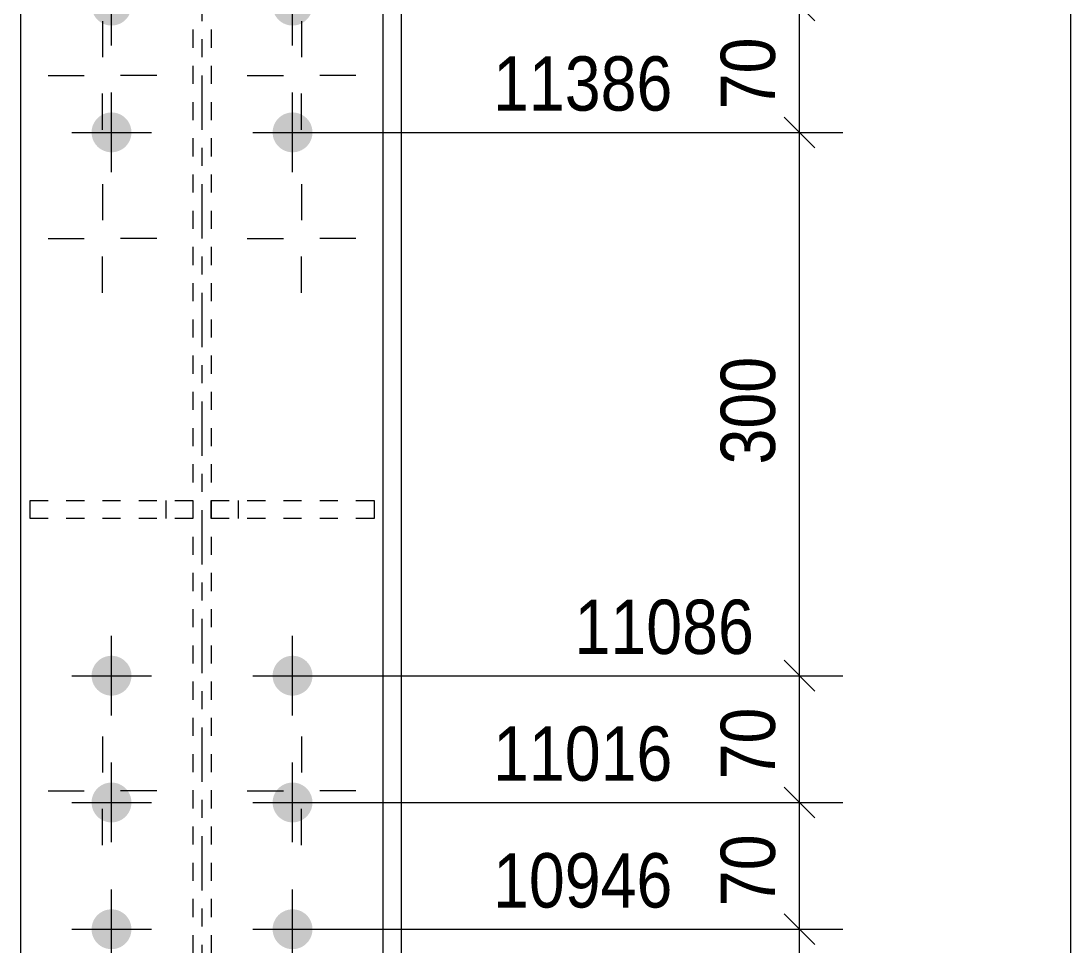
# Model space of a CAD drawing. Header units: millimetres. Extents: x 2 to 579, y 1 to 405.
# Drawn here: x 66.1 to 124.1, y 307.9 to 359 of the extents above; entities that cross this region are included whole.
import ezdxf

# ---------------------------------------------------------------- set-up
doc = ezdxf.new("R2010")
doc.units = ezdxf.units.MM
for name, pattern in [('XKITLINE00', [0]), ('XKITLINE01', [4, 1, -1, 1, -1]), ('XKITLINE03', [6, 3, -1, 1, -1])]:
    doc.linetypes.add(name, pattern=pattern)
for name, color, linetype, lineweight in [('Bolt', 3, 'Continuous', 0), ('Dimensions', 7, 'Continuous', 0), ('Part', 2, 'Continuous', 0)]:
    doc.layers.add(name, color=color, linetype=linetype, lineweight=lineweight)
doc.styles.add('ARIAL', font='ARIAL.TTF')

# ---------------------------------------------------------------- blocks, each defined once
blk = doc.blocks.new('*A26')
at = {"layer": 'Bolt'}
for points in [[(70.042, 359.89), (70.043, 359.917), (70.045, 359.944), (70.047, 359.971), (70.05, 359.998), (70.054, 360.025), (70.058, 360.051), (70.063, 360.078), (70.069, 360.104), (70.075, 360.131), (70.082, 360.157), (70.089, 360.183), (70.098, 360.208), (70.106, 360.234), (70.116, 360.259), (70.126, 360.284), (70.136, 360.309), (70.148, 360.334), (70.16, 360.358), (70.172, 360.382), (70.185, 360.406), (70.199, 360.429), (70.213, 360.452), (70.227, 360.474), (70.243, 360.497), (70.259, 360.519), (70.275, 360.54), (70.292, 360.561), (70.309, 360.582), (70.327, 360.602), (70.345, 360.622), (70.364, 360.641), (70.384, 360.66), (70.403, 360.678), (70.424, 360.696), (70.444, 360.714), (70.465, 360.731), (70.487, 360.747), (70.509, 360.763), (70.531, 360.778), (70.554, 360.793), (70.577, 360.807), (70.6, 360.82), (70.624, 360.833), (70.647, 360.846), (70.672, 360.858), (70.696, 360.869), (70.721, 360.88), (70.746, 360.89), (70.771, 360.899), (70.797, 360.908), (70.823, 360.916), (70.849, 360.924), (70.875, 360.93), (70.901, 360.937), (70.927, 360.942), (70.954, 360.947), (70.981, 360.951), (71.007, 360.955), (71.034, 360.958), (71.061, 360.96), (71.088, 360.962), (71.115, 360.963), (71.142, 360.963), (71.169, 360.963), (71.196, 360.962), (71.223, 360.96), (71.25, 360.958), (71.277, 360.955), (71.303, 360.951), (71.33, 360.947), (71.357, 360.942), (71.383, 360.937), (71.409, 360.93), (71.435, 360.924), (71.461, 360.916), (71.487, 360.908), (71.513, 360.899), (71.538, 360.89), (71.563, 360.88), (71.588, 360.869), (71.612, 360.858), (71.637, 360.846), (71.661, 360.833), (71.684, 360.82), (71.708, 360.807), (71.731, 360.793), (71.753, 360.778), (71.775, 360.763), (71.797, 360.747), (71.819, 360.731), (71.84, 360.714), (71.861, 360.696), (71.881, 360.678), (71.901, 360.66), (71.92, 360.641), (71.939, 360.622), (71.957, 360.602), (71.975, 360.582), (71.992, 360.561), (72.009, 360.54), (72.026, 360.519), (72.041, 360.497), (72.057, 360.474), (72.071, 360.452), (72.086, 360.429), (72.099, 360.406), (72.112, 360.382), (72.125, 360.358), (72.136, 360.334), (72.148, 360.309), (72.158, 360.284), (72.168, 360.259), (72.178, 360.234), (72.187, 360.208), (72.195, 360.183), (72.202, 360.157), (72.209, 360.131), (72.215, 360.104), (72.221, 360.078), (72.226, 360.051), (72.23, 360.025), (72.234, 359.998), (72.237, 359.971), (72.239, 359.944), (72.241, 359.917), (72.242, 359.89), (72.242, 359.863), (72.242, 359.836), (72.241, 359.809), (72.239, 359.782), (72.237, 359.756), (72.234, 359.729), (72.23, 359.702), (72.226, 359.675), (72.221, 359.649), (72.215, 359.622), (72.209, 359.596), (72.202, 359.57), (72.195, 359.544), (72.187, 359.518), (72.178, 359.493), (72.168, 359.467), (72.158, 359.442), (72.148, 359.418), (72.136, 359.393), (72.125, 359.369), (72.112, 359.345), (72.099, 359.321), (72.086, 359.298), (72.071, 359.275), (72.057, 359.252), (72.041, 359.23), (72.026, 359.208), (72.009, 359.187), (71.992, 359.166), (71.975, 359.145), (71.957, 359.125), (71.939, 359.105), (71.92, 359.086), (71.901, 359.067), (71.881, 359.048), (71.861, 359.03), (71.84, 359.013), (71.819, 358.996), (71.797, 358.98), (71.775, 358.964), (71.753, 358.949), (71.731, 358.934), (71.708, 358.92), (71.684, 358.906), (71.661, 358.893), (71.637, 358.881), (71.612, 358.869), (71.588, 358.858), (71.563, 358.847), (71.538, 358.837), (71.513, 358.828), (71.487, 358.819), (71.461, 358.811), (71.435, 358.803), (71.409, 358.796), (71.383, 358.79), (71.357, 358.784), (71.33, 358.78), (71.303, 358.775), (71.277, 358.772), (71.25, 358.769), (71.223, 358.766), (71.196, 358.765), (71.169, 358.764), (71.142, 358.763), (71.115, 358.764), (71.088, 358.765), (71.061, 358.766), (71.034, 358.769), (71.007, 358.772), (70.981, 358.775), (70.954, 358.78), (70.927, 358.784), (70.901, 358.79), (70.875, 358.796), (70.849, 358.803), (70.823, 358.811), (70.797, 358.819), (70.771, 358.828), (70.746, 358.837), (70.721, 358.847), (70.696, 358.858), (70.672, 358.869), (70.647, 358.881), (70.624, 358.893), (70.6, 358.906), (70.577, 358.92), (70.554, 358.934), (70.531, 358.949), (70.509, 358.964), (70.487, 358.98), (70.465, 358.996), (70.444, 359.013), (70.424, 359.03), (70.403, 359.048), (70.384, 359.067), (70.364, 359.086), (70.345, 359.105), (70.327, 359.125), (70.309, 359.145), (70.292, 359.166), (70.275, 359.187), (70.259, 359.208), (70.243, 359.23), (70.227, 359.252), (70.213, 359.275), (70.199, 359.298), (70.185, 359.321), (70.172, 359.345), (70.16, 359.369), (70.148, 359.393), (70.136, 359.418), (70.126, 359.442), (70.116, 359.467), (70.106, 359.493), (70.098, 359.518), (70.089, 359.544), (70.082, 359.57), (70.075, 359.596), (70.069, 359.622), (70.063, 359.649), (70.058, 359.675), (70.054, 359.702), (70.05, 359.729), (70.047, 359.756), (70.045, 359.782), (70.043, 359.809), (70.042, 359.836), (70.042, 359.863)], [(80.042, 359.89), (80.043, 359.917), (80.045, 359.944), (80.047, 359.971), (80.05, 359.998), (80.054, 360.025), (80.058, 360.051), (80.063, 360.078), (80.069, 360.104), (80.075, 360.131), (80.082, 360.157), (80.089, 360.183), (80.098, 360.208), (80.106, 360.234), (80.116, 360.259), (80.126, 360.284), (80.136, 360.309), (80.148, 360.334), (80.16, 360.358), (80.172, 360.382), (80.185, 360.406), (80.199, 360.429), (80.213, 360.452), (80.227, 360.474), (80.243, 360.497), (80.259, 360.519), (80.275, 360.54), (80.292, 360.561), (80.309, 360.582), (80.327, 360.602), (80.345, 360.622), (80.364, 360.641), (80.384, 360.66), (80.403, 360.678), (80.424, 360.696), (80.444, 360.714), (80.465, 360.731), (80.487, 360.747), (80.509, 360.763), (80.531, 360.778), (80.554, 360.793), (80.577, 360.807), (80.6, 360.82), (80.624, 360.833), (80.647, 360.846), (80.672, 360.858), (80.696, 360.869), (80.721, 360.88), (80.746, 360.89), (80.771, 360.899), (80.797, 360.908), (80.823, 360.916), (80.849, 360.924), (80.875, 360.93), (80.901, 360.937), (80.927, 360.942), (80.954, 360.947), (80.981, 360.951), (81.007, 360.955), (81.034, 360.958), (81.061, 360.96), (81.088, 360.962), (81.115, 360.963), (81.142, 360.963), (81.169, 360.963), (81.196, 360.962), (81.223, 360.96), (81.25, 360.958), (81.277, 360.955), (81.303, 360.951), (81.33, 360.947), (81.357, 360.942), (81.383, 360.937), (81.409, 360.93), (81.435, 360.924), (81.461, 360.916), (81.487, 360.908), (81.513, 360.899), (81.538, 360.89), (81.563, 360.88), (81.588, 360.869), (81.612, 360.858), (81.637, 360.846), (81.661, 360.833), (81.684, 360.82), (81.708, 360.807), (81.731, 360.793), (81.753, 360.778), (81.775, 360.763), (81.797, 360.747), (81.819, 360.731), (81.84, 360.714), (81.861, 360.696), (81.881, 360.678), (81.901, 360.66), (81.92, 360.641), (81.939, 360.622), (81.957, 360.602), (81.975, 360.582), (81.992, 360.561), (82.009, 360.54), (82.026, 360.519), (82.041, 360.497), (82.057, 360.474), (82.071, 360.452), (82.086, 360.429), (82.099, 360.406), (82.112, 360.382), (82.125, 360.358), (82.136, 360.334), (82.148, 360.309), (82.158, 360.284), (82.168, 360.259), (82.178, 360.234), (82.187, 360.208), (82.195, 360.183), (82.202, 360.157), (82.209, 360.131), (82.215, 360.104), (82.221, 360.078), (82.226, 360.051), (82.23, 360.025), (82.234, 359.998), (82.237, 359.971), (82.239, 359.944), (82.241, 359.917), (82.242, 359.89), (82.242, 359.863), (82.242, 359.836), (82.241, 359.809), (82.239, 359.782), (82.237, 359.756), (82.234, 359.729), (82.23, 359.702), (82.226, 359.675), (82.221, 359.649), (82.215, 359.622), (82.209, 359.596), (82.202, 359.57), (82.195, 359.544), (82.187, 359.518), (82.178, 359.493), (82.168, 359.467), (82.158, 359.442), (82.148, 359.418), (82.136, 359.393), (82.125, 359.369), (82.112, 359.345), (82.099, 359.321), (82.086, 359.298), (82.071, 359.275), (82.057, 359.252), (82.041, 359.23), (82.026, 359.208), (82.009, 359.187), (81.992, 359.166), (81.975, 359.145), (81.957, 359.125), (81.939, 359.105), (81.92, 359.086), (81.901, 359.067), (81.881, 359.048), (81.861, 359.03), (81.84, 359.013), (81.819, 358.996), (81.797, 358.98), (81.775, 358.964), (81.753, 358.949), (81.731, 358.934), (81.708, 358.92), (81.684, 358.906), (81.661, 358.893), (81.637, 358.881), (81.612, 358.869), (81.588, 358.858), (81.563, 358.847), (81.538, 358.837), (81.513, 358.828), (81.487, 358.819), (81.461, 358.811), (81.435, 358.803), (81.409, 358.796), (81.383, 358.79), (81.357, 358.784), (81.33, 358.78), (81.303, 358.775), (81.277, 358.772), (81.25, 358.769), (81.223, 358.766), (81.196, 358.765), (81.169, 358.764), (81.142, 358.763), (81.115, 358.764), (81.088, 358.765), (81.061, 358.766), (81.034, 358.769), (81.007, 358.772), (80.981, 358.775), (80.954, 358.78), (80.927, 358.784), (80.901, 358.79), (80.875, 358.796), (80.849, 358.803), (80.823, 358.811), (80.797, 358.819), (80.771, 358.828), (80.746, 358.837), (80.721, 358.847), (80.696, 358.858), (80.672, 358.869), (80.647, 358.881), (80.624, 358.893), (80.6, 358.906), (80.577, 358.92), (80.554, 358.934), (80.531, 358.949), (80.509, 358.964), (80.487, 358.98), (80.465, 358.996), (80.444, 359.013), (80.424, 359.03), (80.403, 359.048), (80.384, 359.067), (80.364, 359.086), (80.345, 359.105), (80.327, 359.125), (80.309, 359.145), (80.292, 359.166), (80.275, 359.187), (80.259, 359.208), (80.243, 359.23), (80.227, 359.252), (80.213, 359.275), (80.199, 359.298), (80.185, 359.321), (80.172, 359.345), (80.16, 359.369), (80.148, 359.393), (80.136, 359.418), (80.126, 359.442), (80.116, 359.467), (80.106, 359.493), (80.098, 359.518), (80.089, 359.544), (80.082, 359.57), (80.075, 359.596), (80.069, 359.622), (80.063, 359.649), (80.058, 359.675), (80.054, 359.702), (80.05, 359.729), (80.047, 359.756), (80.045, 359.782), (80.043, 359.809), (80.042, 359.836), (80.042, 359.863)], [(70.042, 352.89), (70.043, 352.917), (70.045, 352.944), (70.047, 352.971), (70.05, 352.998), (70.054, 353.025), (70.058, 353.051), (70.063, 353.078), (70.069, 353.104), (70.075, 353.131), (70.082, 353.157), (70.089, 353.183), (70.098, 353.208), (70.106, 353.234), (70.116, 353.259), (70.126, 353.284), (70.136, 353.309), (70.148, 353.334), (70.16, 353.358), (70.172, 353.382), (70.185, 353.406), (70.199, 353.429), (70.213, 353.452), (70.227, 353.474), (70.243, 353.497), (70.259, 353.519), (70.275, 353.54), (70.292, 353.561), (70.309, 353.582), (70.327, 353.602), (70.345, 353.622), (70.364, 353.641), (70.384, 353.66), (70.403, 353.678), (70.424, 353.696), (70.444, 353.714), (70.465, 353.731), (70.487, 353.747), (70.509, 353.763), (70.531, 353.778), (70.554, 353.793), (70.577, 353.807), (70.6, 353.82), (70.624, 353.833), (70.647, 353.846), (70.672, 353.858), (70.696, 353.869), (70.721, 353.88), (70.746, 353.89), (70.771, 353.899), (70.797, 353.908), (70.823, 353.916), (70.849, 353.924), (70.875, 353.93), (70.901, 353.937), (70.927, 353.942), (70.954, 353.947), (70.981, 353.951), (71.007, 353.955), (71.034, 353.958), (71.061, 353.96), (71.088, 353.962), (71.115, 353.963), (71.142, 353.963), (71.169, 353.963), (71.196, 353.962), (71.223, 353.96), (71.25, 353.958), (71.277, 353.955), (71.303, 353.951), (71.33, 353.947), (71.357, 353.942), (71.383, 353.937), (71.409, 353.93), (71.435, 353.924), (71.461, 353.916), (71.487, 353.908), (71.513, 353.899), (71.538, 353.89), (71.563, 353.88), (71.588, 353.869), (71.612, 353.858), (71.637, 353.846), (71.661, 353.833), (71.684, 353.82), (71.708, 353.807), (71.731, 353.793), (71.753, 353.778), (71.775, 353.763), (71.797, 353.747), (71.819, 353.731), (71.84, 353.714), (71.861, 353.696), (71.881, 353.678), (71.901, 353.66), (71.92, 353.641), (71.939, 353.622), (71.957, 353.602), (71.975, 353.582), (71.992, 353.561), (72.009, 353.54), (72.026, 353.519), (72.041, 353.497), (72.057, 353.474), (72.071, 353.452), (72.086, 353.429), (72.099, 353.406), (72.112, 353.382), (72.125, 353.358), (72.136, 353.334), (72.148, 353.309), (72.158, 353.284), (72.168, 353.259), (72.178, 353.234), (72.187, 353.208), (72.195, 353.183), (72.202, 353.157), (72.209, 353.131), (72.215, 353.104), (72.221, 353.078), (72.226, 353.051), (72.23, 353.025), (72.234, 352.998), (72.237, 352.971), (72.239, 352.944), (72.241, 352.917), (72.242, 352.89), (72.242, 352.863), (72.242, 352.836), (72.241, 352.809), (72.239, 352.782), (72.237, 352.756), (72.234, 352.729), (72.23, 352.702), (72.226, 352.675), (72.221, 352.649), (72.215, 352.622), (72.209, 352.596), (72.202, 352.57), (72.195, 352.544), (72.187, 352.518), (72.178, 352.493), (72.168, 352.467), (72.158, 352.442), (72.148, 352.418), (72.136, 352.393), (72.125, 352.369), (72.112, 352.345), (72.099, 352.321), (72.086, 352.298), (72.071, 352.275), (72.057, 352.252), (72.041, 352.23), (72.026, 352.208), (72.009, 352.187), (71.992, 352.166), (71.975, 352.145), (71.957, 352.125), (71.939, 352.105), (71.92, 352.086), (71.901, 352.067), (71.881, 352.048), (71.861, 352.03), (71.84, 352.013), (71.819, 351.996), (71.797, 351.98), (71.775, 351.964), (71.753, 351.949), (71.731, 351.934), (71.708, 351.92), (71.684, 351.906), (71.661, 351.893), (71.637, 351.881), (71.612, 351.869), (71.588, 351.858), (71.563, 351.847), (71.538, 351.837), (71.513, 351.828), (71.487, 351.819), (71.461, 351.811), (71.435, 351.803), (71.409, 351.796), (71.383, 351.79), (71.357, 351.784), (71.33, 351.78), (71.303, 351.775), (71.277, 351.772), (71.25, 351.769), (71.223, 351.766), (71.196, 351.765), (71.169, 351.764), (71.142, 351.763), (71.115, 351.764), (71.088, 351.765), (71.061, 351.766), (71.034, 351.769), (71.007, 351.772), (70.981, 351.775), (70.954, 351.78), (70.927, 351.784), (70.901, 351.79), (70.875, 351.796), (70.849, 351.803), (70.823, 351.811), (70.797, 351.819), (70.771, 351.828), (70.746, 351.837), (70.721, 351.847), (70.696, 351.858), (70.672, 351.869), (70.647, 351.881), (70.624, 351.893), (70.6, 351.906), (70.577, 351.92), (70.554, 351.934), (70.531, 351.949), (70.509, 351.964), (70.487, 351.98), (70.465, 351.996), (70.444, 352.013), (70.424, 352.03), (70.403, 352.048), (70.384, 352.067), (70.364, 352.086), (70.345, 352.105), (70.327, 352.125), (70.309, 352.145), (70.292, 352.166), (70.275, 352.187), (70.259, 352.208), (70.243, 352.23), (70.227, 352.252), (70.213, 352.275), (70.199, 352.298), (70.185, 352.321), (70.172, 352.345), (70.16, 352.369), (70.148, 352.393), (70.136, 352.418), (70.126, 352.442), (70.116, 352.467), (70.106, 352.493), (70.098, 352.518), (70.089, 352.544), (70.082, 352.57), (70.075, 352.596), (70.069, 352.622), (70.063, 352.649), (70.058, 352.675), (70.054, 352.702), (70.05, 352.729), (70.047, 352.756), (70.045, 352.782), (70.043, 352.809), (70.042, 352.836), (70.042, 352.863)], [(80.042, 352.89), (80.043, 352.917), (80.045, 352.944), (80.047, 352.971), (80.05, 352.998), (80.054, 353.025), (80.058, 353.051), (80.063, 353.078), (80.069, 353.104), (80.075, 353.131), (80.082, 353.157), (80.089, 353.183), (80.098, 353.208), (80.106, 353.234), (80.116, 353.259), (80.126, 353.284), (80.136, 353.309), (80.148, 353.334), (80.16, 353.358), (80.172, 353.382), (80.185, 353.406), (80.199, 353.429), (80.213, 353.452), (80.227, 353.474), (80.243, 353.497), (80.259, 353.519), (80.275, 353.54), (80.292, 353.561), (80.309, 353.582), (80.327, 353.602), (80.345, 353.622), (80.364, 353.641), (80.384, 353.66), (80.403, 353.678), (80.424, 353.696), (80.444, 353.714), (80.465, 353.731), (80.487, 353.747), (80.509, 353.763), (80.531, 353.778), (80.554, 353.793), (80.577, 353.807), (80.6, 353.82), (80.624, 353.833), (80.647, 353.846), (80.672, 353.858), (80.696, 353.869), (80.721, 353.88), (80.746, 353.89), (80.771, 353.899), (80.797, 353.908), (80.823, 353.916), (80.849, 353.924), (80.875, 353.93), (80.901, 353.937), (80.927, 353.942), (80.954, 353.947), (80.981, 353.951), (81.007, 353.955), (81.034, 353.958), (81.061, 353.96), (81.088, 353.962), (81.115, 353.963), (81.142, 353.963), (81.169, 353.963), (81.196, 353.962), (81.223, 353.96), (81.25, 353.958), (81.277, 353.955), (81.303, 353.951), (81.33, 353.947), (81.357, 353.942), (81.383, 353.937), (81.409, 353.93), (81.435, 353.924), (81.461, 353.916), (81.487, 353.908), (81.513, 353.899), (81.538, 353.89), (81.563, 353.88), (81.588, 353.869), (81.612, 353.858), (81.637, 353.846), (81.661, 353.833), (81.684, 353.82), (81.708, 353.807), (81.731, 353.793), (81.753, 353.778), (81.775, 353.763), (81.797, 353.747), (81.819, 353.731), (81.84, 353.714), (81.861, 353.696), (81.881, 353.678), (81.901, 353.66), (81.92, 353.641), (81.939, 353.622), (81.957, 353.602), (81.975, 353.582), (81.992, 353.561), (82.009, 353.54), (82.026, 353.519), (82.041, 353.497), (82.057, 353.474), (82.071, 353.452), (82.086, 353.429), (82.099, 353.406), (82.112, 353.382), (82.125, 353.358), (82.136, 353.334), (82.148, 353.309), (82.158, 353.284), (82.168, 353.259), (82.178, 353.234), (82.187, 353.208), (82.195, 353.183), (82.202, 353.157), (82.209, 353.131), (82.215, 353.104), (82.221, 353.078), (82.226, 353.051), (82.23, 353.025), (82.234, 352.998), (82.237, 352.971), (82.239, 352.944), (82.241, 352.917), (82.242, 352.89), (82.242, 352.863), (82.242, 352.836), (82.241, 352.809), (82.239, 352.782), (82.237, 352.756), (82.234, 352.729), (82.23, 352.702), (82.226, 352.675), (82.221, 352.649), (82.215, 352.622), (82.209, 352.596), (82.202, 352.57), (82.195, 352.544), (82.187, 352.518), (82.178, 352.493), (82.168, 352.467), (82.158, 352.442), (82.148, 352.418), (82.136, 352.393), (82.125, 352.369), (82.112, 352.345), (82.099, 352.321), (82.086, 352.298), (82.071, 352.275), (82.057, 352.252), (82.041, 352.23), (82.026, 352.208), (82.009, 352.187), (81.992, 352.166), (81.975, 352.145), (81.957, 352.125), (81.939, 352.105), (81.92, 352.086), (81.901, 352.067), (81.881, 352.048), (81.861, 352.03), (81.84, 352.013), (81.819, 351.996), (81.797, 351.98), (81.775, 351.964), (81.753, 351.949), (81.731, 351.934), (81.708, 351.92), (81.684, 351.906), (81.661, 351.893), (81.637, 351.881), (81.612, 351.869), (81.588, 351.858), (81.563, 351.847), (81.538, 351.837), (81.513, 351.828), (81.487, 351.819), (81.461, 351.811), (81.435, 351.803), (81.409, 351.796), (81.383, 351.79), (81.357, 351.784), (81.33, 351.78), (81.303, 351.775), (81.277, 351.772), (81.25, 351.769), (81.223, 351.766), (81.196, 351.765), (81.169, 351.764), (81.142, 351.763), (81.115, 351.764), (81.088, 351.765), (81.061, 351.766), (81.034, 351.769), (81.007, 351.772), (80.981, 351.775), (80.954, 351.78), (80.927, 351.784), (80.901, 351.79), (80.875, 351.796), (80.849, 351.803), (80.823, 351.811), (80.797, 351.819), (80.771, 351.828), (80.746, 351.837), (80.721, 351.847), (80.696, 351.858), (80.672, 351.869), (80.647, 351.881), (80.624, 351.893), (80.6, 351.906), (80.577, 351.92), (80.554, 351.934), (80.531, 351.949), (80.509, 351.964), (80.487, 351.98), (80.465, 351.996), (80.444, 352.013), (80.424, 352.03), (80.403, 352.048), (80.384, 352.067), (80.364, 352.086), (80.345, 352.105), (80.327, 352.125), (80.309, 352.145), (80.292, 352.166), (80.275, 352.187), (80.259, 352.208), (80.243, 352.23), (80.227, 352.252), (80.213, 352.275), (80.199, 352.298), (80.185, 352.321), (80.172, 352.345), (80.16, 352.369), (80.148, 352.393), (80.136, 352.418), (80.126, 352.442), (80.116, 352.467), (80.106, 352.493), (80.098, 352.518), (80.089, 352.544), (80.082, 352.57), (80.075, 352.596), (80.069, 352.622), (80.063, 352.649), (80.058, 352.675), (80.054, 352.702), (80.05, 352.729), (80.047, 352.756), (80.045, 352.782), (80.043, 352.809), (80.042, 352.836), (80.042, 352.863)], [(70.042, 322.89), (70.043, 322.917), (70.045, 322.944), (70.047, 322.971), (70.05, 322.998), (70.054, 323.025), (70.058, 323.051), (70.063, 323.078), (70.069, 323.104), (70.075, 323.131), (70.082, 323.157), (70.089, 323.183), (70.098, 323.208), (70.106, 323.234), (70.116, 323.259), (70.126, 323.284), (70.136, 323.309), (70.148, 323.334), (70.16, 323.358), (70.172, 323.382), (70.185, 323.406), (70.199, 323.429), (70.213, 323.452), (70.227, 323.474), (70.243, 323.497), (70.259, 323.519), (70.275, 323.54), (70.292, 323.561), (70.309, 323.582), (70.327, 323.602), (70.345, 323.622), (70.364, 323.641), (70.384, 323.66), (70.403, 323.678), (70.424, 323.696), (70.444, 323.714), (70.465, 323.731), (70.487, 323.747), (70.509, 323.763), (70.531, 323.778), (70.554, 323.793), (70.577, 323.807), (70.6, 323.82), (70.624, 323.833), (70.647, 323.846), (70.672, 323.858), (70.696, 323.869), (70.721, 323.88), (70.746, 323.89), (70.771, 323.899), (70.797, 323.908), (70.823, 323.916), (70.849, 323.924), (70.875, 323.93), (70.901, 323.937), (70.927, 323.942), (70.954, 323.947), (70.981, 323.951), (71.007, 323.955), (71.034, 323.958), (71.061, 323.96), (71.088, 323.962), (71.115, 323.963), (71.142, 323.963), (71.169, 323.963), (71.196, 323.962), (71.223, 323.96), (71.25, 323.958), (71.277, 323.955), (71.303, 323.951), (71.33, 323.947), (71.357, 323.942), (71.383, 323.937), (71.409, 323.93), (71.435, 323.924), (71.461, 323.916), (71.487, 323.908), (71.513, 323.899), (71.538, 323.89), (71.563, 323.88), (71.588, 323.869), (71.612, 323.858), (71.637, 323.846), (71.661, 323.833), (71.684, 323.82), (71.708, 323.807), (71.731, 323.793), (71.753, 323.778), (71.775, 323.763), (71.797, 323.747), (71.819, 323.731), (71.84, 323.714), (71.861, 323.696), (71.881, 323.678), (71.901, 323.66), (71.92, 323.641), (71.939, 323.622), (71.957, 323.602), (71.975, 323.582), (71.992, 323.561), (72.009, 323.54), (72.026, 323.519), (72.041, 323.497), (72.057, 323.474), (72.071, 323.452), (72.086, 323.429), (72.099, 323.406), (72.112, 323.382), (72.125, 323.358), (72.136, 323.334), (72.148, 323.309), (72.158, 323.284), (72.168, 323.259), (72.178, 323.234), (72.187, 323.208), (72.195, 323.183), (72.202, 323.157), (72.209, 323.131), (72.215, 323.104), (72.221, 323.078), (72.226, 323.051), (72.23, 323.025), (72.234, 322.998), (72.237, 322.971), (72.239, 322.944), (72.241, 322.917), (72.242, 322.89), (72.242, 322.863), (72.242, 322.836), (72.241, 322.809), (72.239, 322.782), (72.237, 322.756), (72.234, 322.729), (72.23, 322.702), (72.226, 322.675), (72.221, 322.649), (72.215, 322.622), (72.209, 322.596), (72.202, 322.57), (72.195, 322.544), (72.187, 322.518), (72.178, 322.493), (72.168, 322.467), (72.158, 322.442), (72.148, 322.418), (72.136, 322.393), (72.125, 322.369), (72.112, 322.345), (72.099, 322.321), (72.086, 322.298), (72.071, 322.275), (72.057, 322.252), (72.041, 322.23), (72.026, 322.208), (72.009, 322.187), (71.992, 322.166), (71.975, 322.145), (71.957, 322.125), (71.939, 322.105), (71.92, 322.086), (71.901, 322.067), (71.881, 322.048), (71.861, 322.03), (71.84, 322.013), (71.819, 321.996), (71.797, 321.98), (71.775, 321.964), (71.753, 321.949), (71.731, 321.934), (71.708, 321.92), (71.684, 321.906), (71.661, 321.893), (71.637, 321.881), (71.612, 321.869), (71.588, 321.858), (71.563, 321.847), (71.538, 321.837), (71.513, 321.828), (71.487, 321.819), (71.461, 321.811), (71.435, 321.803), (71.409, 321.796), (71.383, 321.79), (71.357, 321.784), (71.33, 321.78), (71.303, 321.775), (71.277, 321.772), (71.25, 321.769), (71.223, 321.766), (71.196, 321.765), (71.169, 321.764), (71.142, 321.763), (71.115, 321.764), (71.088, 321.765), (71.061, 321.766), (71.034, 321.769), (71.007, 321.772), (70.981, 321.775), (70.954, 321.78), (70.927, 321.784), (70.901, 321.79), (70.875, 321.796), (70.849, 321.803), (70.823, 321.811), (70.797, 321.819), (70.771, 321.828), (70.746, 321.837), (70.721, 321.847), (70.696, 321.858), (70.672, 321.869), (70.647, 321.881), (70.624, 321.893), (70.6, 321.906), (70.577, 321.92), (70.554, 321.934), (70.531, 321.949), (70.509, 321.964), (70.487, 321.98), (70.465, 321.996), (70.444, 322.013), (70.424, 322.03), (70.403, 322.048), (70.384, 322.067), (70.364, 322.086), (70.345, 322.105), (70.327, 322.125), (70.309, 322.145), (70.292, 322.166), (70.275, 322.187), (70.259, 322.208), (70.243, 322.23), (70.227, 322.252), (70.213, 322.275), (70.199, 322.298), (70.185, 322.321), (70.172, 322.345), (70.16, 322.369), (70.148, 322.393), (70.136, 322.418), (70.126, 322.442), (70.116, 322.467), (70.106, 322.493), (70.098, 322.518), (70.089, 322.544), (70.082, 322.57), (70.075, 322.596), (70.069, 322.622), (70.063, 322.649), (70.058, 322.675), (70.054, 322.702), (70.05, 322.729), (70.047, 322.756), (70.045, 322.782), (70.043, 322.809), (70.042, 322.836), (70.042, 322.863)], [(80.042, 322.89), (80.043, 322.917), (80.045, 322.944), (80.047, 322.971), (80.05, 322.998), (80.054, 323.025), (80.058, 323.051), (80.063, 323.078), (80.069, 323.104), (80.075, 323.131), (80.082, 323.157), (80.089, 323.183), (80.098, 323.208), (80.106, 323.234), (80.116, 323.259), (80.126, 323.284), (80.136, 323.309), (80.148, 323.334), (80.16, 323.358), (80.172, 323.382), (80.185, 323.406), (80.199, 323.429), (80.213, 323.452), (80.227, 323.474), (80.243, 323.497), (80.259, 323.519), (80.275, 323.54), (80.292, 323.561), (80.309, 323.582), (80.327, 323.602), (80.345, 323.622), (80.364, 323.641), (80.384, 323.66), (80.403, 323.678), (80.424, 323.696), (80.444, 323.714), (80.465, 323.731), (80.487, 323.747), (80.509, 323.763), (80.531, 323.778), (80.554, 323.793), (80.577, 323.807), (80.6, 323.82), (80.624, 323.833), (80.647, 323.846), (80.672, 323.858), (80.696, 323.869), (80.721, 323.88), (80.746, 323.89), (80.771, 323.899), (80.797, 323.908), (80.823, 323.916), (80.849, 323.924), (80.875, 323.93), (80.901, 323.937), (80.927, 323.942), (80.954, 323.947), (80.981, 323.951), (81.007, 323.955), (81.034, 323.958), (81.061, 323.96), (81.088, 323.962), (81.115, 323.963), (81.142, 323.963), (81.169, 323.963), (81.196, 323.962), (81.223, 323.96), (81.25, 323.958), (81.277, 323.955), (81.303, 323.951), (81.33, 323.947), (81.357, 323.942), (81.383, 323.937), (81.409, 323.93), (81.435, 323.924), (81.461, 323.916), (81.487, 323.908), (81.513, 323.899), (81.538, 323.89), (81.563, 323.88), (81.588, 323.869), (81.612, 323.858), (81.637, 323.846), (81.661, 323.833), (81.684, 323.82), (81.708, 323.807), (81.731, 323.793), (81.753, 323.778), (81.775, 323.763), (81.797, 323.747), (81.819, 323.731), (81.84, 323.714), (81.861, 323.696), (81.881, 323.678), (81.901, 323.66), (81.92, 323.641), (81.939, 323.622), (81.957, 323.602), (81.975, 323.582), (81.992, 323.561), (82.009, 323.54), (82.026, 323.519), (82.041, 323.497), (82.057, 323.474), (82.071, 323.452), (82.086, 323.429), (82.099, 323.406), (82.112, 323.382), (82.125, 323.358), (82.136, 323.334), (82.148, 323.309), (82.158, 323.284), (82.168, 323.259), (82.178, 323.234), (82.187, 323.208), (82.195, 323.183), (82.202, 323.157), (82.209, 323.131), (82.215, 323.104), (82.221, 323.078), (82.226, 323.051), (82.23, 323.025), (82.234, 322.998), (82.237, 322.971), (82.239, 322.944), (82.241, 322.917), (82.242, 322.89), (82.242, 322.863), (82.242, 322.836), (82.241, 322.809), (82.239, 322.782), (82.237, 322.756), (82.234, 322.729), (82.23, 322.702), (82.226, 322.675), (82.221, 322.649), (82.215, 322.622), (82.209, 322.596), (82.202, 322.57), (82.195, 322.544), (82.187, 322.518), (82.178, 322.493), (82.168, 322.467), (82.158, 322.442), (82.148, 322.418), (82.136, 322.393), (82.125, 322.369), (82.112, 322.345), (82.099, 322.321), (82.086, 322.298), (82.071, 322.275), (82.057, 322.252), (82.041, 322.23), (82.026, 322.208), (82.009, 322.187), (81.992, 322.166), (81.975, 322.145), (81.957, 322.125), (81.939, 322.105), (81.92, 322.086), (81.901, 322.067), (81.881, 322.048), (81.861, 322.03), (81.84, 322.013), (81.819, 321.996), (81.797, 321.98), (81.775, 321.964), (81.753, 321.949), (81.731, 321.934), (81.708, 321.92), (81.684, 321.906), (81.661, 321.893), (81.637, 321.881), (81.612, 321.869), (81.588, 321.858), (81.563, 321.847), (81.538, 321.837), (81.513, 321.828), (81.487, 321.819), (81.461, 321.811), (81.435, 321.803), (81.409, 321.796), (81.383, 321.79), (81.357, 321.784), (81.33, 321.78), (81.303, 321.775), (81.277, 321.772), (81.25, 321.769), (81.223, 321.766), (81.196, 321.765), (81.169, 321.764), (81.142, 321.763), (81.115, 321.764), (81.088, 321.765), (81.061, 321.766), (81.034, 321.769), (81.007, 321.772), (80.981, 321.775), (80.954, 321.78), (80.927, 321.784), (80.901, 321.79), (80.875, 321.796), (80.849, 321.803), (80.823, 321.811), (80.797, 321.819), (80.771, 321.828), (80.746, 321.837), (80.721, 321.847), (80.696, 321.858), (80.672, 321.869), (80.647, 321.881), (80.624, 321.893), (80.6, 321.906), (80.577, 321.92), (80.554, 321.934), (80.531, 321.949), (80.509, 321.964), (80.487, 321.98), (80.465, 321.996), (80.444, 322.013), (80.424, 322.03), (80.403, 322.048), (80.384, 322.067), (80.364, 322.086), (80.345, 322.105), (80.327, 322.125), (80.309, 322.145), (80.292, 322.166), (80.275, 322.187), (80.259, 322.208), (80.243, 322.23), (80.227, 322.252), (80.213, 322.275), (80.199, 322.298), (80.185, 322.321), (80.172, 322.345), (80.16, 322.369), (80.148, 322.393), (80.136, 322.418), (80.126, 322.442), (80.116, 322.467), (80.106, 322.493), (80.098, 322.518), (80.089, 322.544), (80.082, 322.57), (80.075, 322.596), (80.069, 322.622), (80.063, 322.649), (80.058, 322.675), (80.054, 322.702), (80.05, 322.729), (80.047, 322.756), (80.045, 322.782), (80.043, 322.809), (80.042, 322.836), (80.042, 322.863)], [(70.042, 315.89), (70.043, 315.917), (70.045, 315.944), (70.047, 315.971), (70.05, 315.998), (70.054, 316.025), (70.058, 316.051), (70.063, 316.078), (70.069, 316.104), (70.075, 316.131), (70.082, 316.157), (70.089, 316.183), (70.098, 316.208), (70.106, 316.234), (70.116, 316.259), (70.126, 316.284), (70.136, 316.309), (70.148, 316.334), (70.16, 316.358), (70.172, 316.382), (70.185, 316.406), (70.199, 316.429), (70.213, 316.452), (70.227, 316.474), (70.243, 316.497), (70.259, 316.519), (70.275, 316.54), (70.292, 316.561), (70.309, 316.582), (70.327, 316.602), (70.345, 316.622), (70.364, 316.641), (70.384, 316.66), (70.403, 316.678), (70.424, 316.696), (70.444, 316.714), (70.465, 316.731), (70.487, 316.747), (70.509, 316.763), (70.531, 316.778), (70.554, 316.793), (70.577, 316.807), (70.6, 316.82), (70.624, 316.833), (70.647, 316.846), (70.672, 316.858), (70.696, 316.869), (70.721, 316.88), (70.746, 316.89), (70.771, 316.899), (70.797, 316.908), (70.823, 316.916), (70.849, 316.924), (70.875, 316.93), (70.901, 316.937), (70.927, 316.942), (70.954, 316.947), (70.981, 316.951), (71.007, 316.955), (71.034, 316.958), (71.061, 316.96), (71.088, 316.962), (71.115, 316.963), (71.142, 316.963), (71.169, 316.963), (71.196, 316.962), (71.223, 316.96), (71.25, 316.958), (71.277, 316.955), (71.303, 316.951), (71.33, 316.947), (71.357, 316.942), (71.383, 316.937), (71.409, 316.93), (71.435, 316.924), (71.461, 316.916), (71.487, 316.908), (71.513, 316.899), (71.538, 316.89), (71.563, 316.88), (71.588, 316.869), (71.612, 316.858), (71.637, 316.846), (71.661, 316.833), (71.684, 316.82), (71.708, 316.807), (71.731, 316.793), (71.753, 316.778), (71.775, 316.763), (71.797, 316.747), (71.819, 316.731), (71.84, 316.714), (71.861, 316.696), (71.881, 316.678), (71.901, 316.66), (71.92, 316.641), (71.939, 316.622), (71.957, 316.602), (71.975, 316.582), (71.992, 316.561), (72.009, 316.54), (72.026, 316.519), (72.041, 316.497), (72.057, 316.474), (72.071, 316.452), (72.086, 316.429), (72.099, 316.406), (72.112, 316.382), (72.125, 316.358), (72.136, 316.334), (72.148, 316.309), (72.158, 316.284), (72.168, 316.259), (72.178, 316.234), (72.187, 316.208), (72.195, 316.183), (72.202, 316.157), (72.209, 316.131), (72.215, 316.104), (72.221, 316.078), (72.226, 316.051), (72.23, 316.025), (72.234, 315.998), (72.237, 315.971), (72.239, 315.944), (72.241, 315.917), (72.242, 315.89), (72.242, 315.863), (72.242, 315.836), (72.241, 315.809), (72.239, 315.782), (72.237, 315.756), (72.234, 315.729), (72.23, 315.702), (72.226, 315.675), (72.221, 315.649), (72.215, 315.622), (72.209, 315.596), (72.202, 315.57), (72.195, 315.544), (72.187, 315.518), (72.178, 315.493), (72.168, 315.467), (72.158, 315.442), (72.148, 315.418), (72.136, 315.393), (72.125, 315.369), (72.112, 315.345), (72.099, 315.321), (72.086, 315.298), (72.071, 315.275), (72.057, 315.252), (72.041, 315.23), (72.026, 315.208), (72.009, 315.187), (71.992, 315.166), (71.975, 315.145), (71.957, 315.125), (71.939, 315.105), (71.92, 315.086), (71.901, 315.067), (71.881, 315.048), (71.861, 315.03), (71.84, 315.013), (71.819, 314.996), (71.797, 314.98), (71.775, 314.964), (71.753, 314.949), (71.731, 314.934), (71.708, 314.92), (71.684, 314.906), (71.661, 314.893), (71.637, 314.881), (71.612, 314.869), (71.588, 314.858), (71.563, 314.847), (71.538, 314.837), (71.513, 314.828), (71.487, 314.819), (71.461, 314.811), (71.435, 314.803), (71.409, 314.796), (71.383, 314.79), (71.357, 314.784), (71.33, 314.78), (71.303, 314.775), (71.277, 314.772), (71.25, 314.769), (71.223, 314.766), (71.196, 314.765), (71.169, 314.764), (71.142, 314.763), (71.115, 314.764), (71.088, 314.765), (71.061, 314.766), (71.034, 314.769), (71.007, 314.772), (70.981, 314.775), (70.954, 314.78), (70.927, 314.784), (70.901, 314.79), (70.875, 314.796), (70.849, 314.803), (70.823, 314.811), (70.797, 314.819), (70.771, 314.828), (70.746, 314.837), (70.721, 314.847), (70.696, 314.858), (70.672, 314.869), (70.647, 314.881), (70.624, 314.893), (70.6, 314.906), (70.577, 314.92), (70.554, 314.934), (70.531, 314.949), (70.509, 314.964), (70.487, 314.98), (70.465, 314.996), (70.444, 315.013), (70.424, 315.03), (70.403, 315.048), (70.384, 315.067), (70.364, 315.086), (70.345, 315.105), (70.327, 315.125), (70.309, 315.145), (70.292, 315.166), (70.275, 315.187), (70.259, 315.208), (70.243, 315.23), (70.227, 315.252), (70.213, 315.275), (70.199, 315.298), (70.185, 315.321), (70.172, 315.345), (70.16, 315.369), (70.148, 315.393), (70.136, 315.418), (70.126, 315.442), (70.116, 315.467), (70.106, 315.493), (70.098, 315.518), (70.089, 315.544), (70.082, 315.57), (70.075, 315.596), (70.069, 315.622), (70.063, 315.649), (70.058, 315.675), (70.054, 315.702), (70.05, 315.729), (70.047, 315.756), (70.045, 315.782), (70.043, 315.809), (70.042, 315.836), (70.042, 315.863)], [(80.042, 315.89), (80.043, 315.917), (80.045, 315.944), (80.047, 315.971), (80.05, 315.998), (80.054, 316.025), (80.058, 316.051), (80.063, 316.078), (80.069, 316.104), (80.075, 316.131), (80.082, 316.157), (80.089, 316.183), (80.098, 316.208), (80.106, 316.234), (80.116, 316.259), (80.126, 316.284), (80.136, 316.309), (80.148, 316.334), (80.16, 316.358), (80.172, 316.382), (80.185, 316.406), (80.199, 316.429), (80.213, 316.452), (80.227, 316.474), (80.243, 316.497), (80.259, 316.519), (80.275, 316.54), (80.292, 316.561), (80.309, 316.582), (80.327, 316.602), (80.345, 316.622), (80.364, 316.641), (80.384, 316.66), (80.403, 316.678), (80.424, 316.696), (80.444, 316.714), (80.465, 316.731), (80.487, 316.747), (80.509, 316.763), (80.531, 316.778), (80.554, 316.793), (80.577, 316.807), (80.6, 316.82), (80.624, 316.833), (80.647, 316.846), (80.672, 316.858), (80.696, 316.869), (80.721, 316.88), (80.746, 316.89), (80.771, 316.899), (80.797, 316.908), (80.823, 316.916), (80.849, 316.924), (80.875, 316.93), (80.901, 316.937), (80.927, 316.942), (80.954, 316.947), (80.981, 316.951), (81.007, 316.955), (81.034, 316.958), (81.061, 316.96), (81.088, 316.962), (81.115, 316.963), (81.142, 316.963), (81.169, 316.963), (81.196, 316.962), (81.223, 316.96), (81.25, 316.958), (81.277, 316.955), (81.303, 316.951), (81.33, 316.947), (81.357, 316.942), (81.383, 316.937), (81.409, 316.93), (81.435, 316.924), (81.461, 316.916), (81.487, 316.908), (81.513, 316.899), (81.538, 316.89), (81.563, 316.88), (81.588, 316.869), (81.612, 316.858), (81.637, 316.846), (81.661, 316.833), (81.684, 316.82), (81.708, 316.807), (81.731, 316.793), (81.753, 316.778), (81.775, 316.763), (81.797, 316.747), (81.819, 316.731), (81.84, 316.714), (81.861, 316.696), (81.881, 316.678), (81.901, 316.66), (81.92, 316.641), (81.939, 316.622), (81.957, 316.602), (81.975, 316.582), (81.992, 316.561), (82.009, 316.54), (82.026, 316.519), (82.041, 316.497), (82.057, 316.474), (82.071, 316.452), (82.086, 316.429), (82.099, 316.406), (82.112, 316.382), (82.125, 316.358), (82.136, 316.334), (82.148, 316.309), (82.158, 316.284), (82.168, 316.259), (82.178, 316.234), (82.187, 316.208), (82.195, 316.183), (82.202, 316.157), (82.209, 316.131), (82.215, 316.104), (82.221, 316.078), (82.226, 316.051), (82.23, 316.025), (82.234, 315.998), (82.237, 315.971), (82.239, 315.944), (82.241, 315.917), (82.242, 315.89), (82.242, 315.863), (82.242, 315.836), (82.241, 315.809), (82.239, 315.782), (82.237, 315.756), (82.234, 315.729), (82.23, 315.702), (82.226, 315.675), (82.221, 315.649), (82.215, 315.622), (82.209, 315.596), (82.202, 315.57), (82.195, 315.544), (82.187, 315.518), (82.178, 315.493), (82.168, 315.467), (82.158, 315.442), (82.148, 315.418), (82.136, 315.393), (82.125, 315.369), (82.112, 315.345), (82.099, 315.321), (82.086, 315.298), (82.071, 315.275), (82.057, 315.252), (82.041, 315.23), (82.026, 315.208), (82.009, 315.187), (81.992, 315.166), (81.975, 315.145), (81.957, 315.125), (81.939, 315.105), (81.92, 315.086), (81.901, 315.067), (81.881, 315.048), (81.861, 315.03), (81.84, 315.013), (81.819, 314.996), (81.797, 314.98), (81.775, 314.964), (81.753, 314.949), (81.731, 314.934), (81.708, 314.92), (81.684, 314.906), (81.661, 314.893), (81.637, 314.881), (81.612, 314.869), (81.588, 314.858), (81.563, 314.847), (81.538, 314.837), (81.513, 314.828), (81.487, 314.819), (81.461, 314.811), (81.435, 314.803), (81.409, 314.796), (81.383, 314.79), (81.357, 314.784), (81.33, 314.78), (81.303, 314.775), (81.277, 314.772), (81.25, 314.769), (81.223, 314.766), (81.196, 314.765), (81.169, 314.764), (81.142, 314.763), (81.115, 314.764), (81.088, 314.765), (81.061, 314.766), (81.034, 314.769), (81.007, 314.772), (80.981, 314.775), (80.954, 314.78), (80.927, 314.784), (80.901, 314.79), (80.875, 314.796), (80.849, 314.803), (80.823, 314.811), (80.797, 314.819), (80.771, 314.828), (80.746, 314.837), (80.721, 314.847), (80.696, 314.858), (80.672, 314.869), (80.647, 314.881), (80.624, 314.893), (80.6, 314.906), (80.577, 314.92), (80.554, 314.934), (80.531, 314.949), (80.509, 314.964), (80.487, 314.98), (80.465, 314.996), (80.444, 315.013), (80.424, 315.03), (80.403, 315.048), (80.384, 315.067), (80.364, 315.086), (80.345, 315.105), (80.327, 315.125), (80.309, 315.145), (80.292, 315.166), (80.275, 315.187), (80.259, 315.208), (80.243, 315.23), (80.227, 315.252), (80.213, 315.275), (80.199, 315.298), (80.185, 315.321), (80.172, 315.345), (80.16, 315.369), (80.148, 315.393), (80.136, 315.418), (80.126, 315.442), (80.116, 315.467), (80.106, 315.493), (80.098, 315.518), (80.089, 315.544), (80.082, 315.57), (80.075, 315.596), (80.069, 315.622), (80.063, 315.649), (80.058, 315.675), (80.054, 315.702), (80.05, 315.729), (80.047, 315.756), (80.045, 315.782), (80.043, 315.809), (80.042, 315.836), (80.042, 315.863)], [(70.042, 308.89), (70.043, 308.917), (70.045, 308.944), (70.047, 308.971), (70.05, 308.998), (70.054, 309.025), (70.058, 309.051), (70.063, 309.078), (70.069, 309.104), (70.075, 309.131), (70.082, 309.157), (70.089, 309.183), (70.098, 309.208), (70.106, 309.234), (70.116, 309.259), (70.126, 309.284), (70.136, 309.309), (70.148, 309.334), (70.16, 309.358), (70.172, 309.382), (70.185, 309.406), (70.199, 309.429), (70.213, 309.452), (70.227, 309.474), (70.243, 309.497), (70.259, 309.519), (70.275, 309.54), (70.292, 309.561), (70.309, 309.582), (70.327, 309.602), (70.345, 309.622), (70.364, 309.641), (70.384, 309.66), (70.403, 309.678), (70.424, 309.696), (70.444, 309.714), (70.465, 309.731), (70.487, 309.747), (70.509, 309.763), (70.531, 309.778), (70.554, 309.793), (70.577, 309.807), (70.6, 309.82), (70.624, 309.833), (70.647, 309.846), (70.672, 309.858), (70.696, 309.869), (70.721, 309.88), (70.746, 309.89), (70.771, 309.899), (70.797, 309.908), (70.823, 309.916), (70.849, 309.924), (70.875, 309.93), (70.901, 309.937), (70.927, 309.942), (70.954, 309.947), (70.981, 309.951), (71.007, 309.955), (71.034, 309.958), (71.061, 309.96), (71.088, 309.962), (71.115, 309.963), (71.142, 309.963), (71.169, 309.963), (71.196, 309.962), (71.223, 309.96), (71.25, 309.958), (71.277, 309.955), (71.303, 309.951), (71.33, 309.947), (71.357, 309.942), (71.383, 309.937), (71.409, 309.93), (71.435, 309.924), (71.461, 309.916), (71.487, 309.908), (71.513, 309.899), (71.538, 309.89), (71.563, 309.88), (71.588, 309.869), (71.612, 309.858), (71.637, 309.846), (71.661, 309.833), (71.684, 309.82), (71.708, 309.807), (71.731, 309.793), (71.753, 309.778), (71.775, 309.763), (71.797, 309.747), (71.819, 309.731), (71.84, 309.714), (71.861, 309.696), (71.881, 309.678), (71.901, 309.66), (71.92, 309.641), (71.939, 309.622), (71.957, 309.602), (71.975, 309.582), (71.992, 309.561), (72.009, 309.54), (72.026, 309.519), (72.041, 309.497), (72.057, 309.474), (72.071, 309.452), (72.086, 309.429), (72.099, 309.406), (72.112, 309.382), (72.125, 309.358), (72.136, 309.334), (72.148, 309.309), (72.158, 309.284), (72.168, 309.259), (72.178, 309.234), (72.187, 309.208), (72.195, 309.183), (72.202, 309.157), (72.209, 309.131), (72.215, 309.104), (72.221, 309.078), (72.226, 309.051), (72.23, 309.025), (72.234, 308.998), (72.237, 308.971), (72.239, 308.944), (72.241, 308.917), (72.242, 308.89), (72.242, 308.863), (72.242, 308.836), (72.241, 308.809), (72.239, 308.782), (72.237, 308.756), (72.234, 308.729), (72.23, 308.702), (72.226, 308.675), (72.221, 308.649), (72.215, 308.622), (72.209, 308.596), (72.202, 308.57), (72.195, 308.544), (72.187, 308.518), (72.178, 308.493), (72.168, 308.467), (72.158, 308.442), (72.148, 308.418), (72.136, 308.393), (72.125, 308.369), (72.112, 308.345), (72.099, 308.321), (72.086, 308.298), (72.071, 308.275), (72.057, 308.252), (72.041, 308.23), (72.026, 308.208), (72.009, 308.187), (71.992, 308.166), (71.975, 308.145), (71.957, 308.125), (71.939, 308.105), (71.92, 308.086), (71.901, 308.067), (71.881, 308.048), (71.861, 308.03), (71.84, 308.013), (71.819, 307.996), (71.797, 307.98), (71.775, 307.964), (71.753, 307.949), (71.731, 307.934), (71.708, 307.92), (71.684, 307.906), (71.661, 307.893), (71.637, 307.881), (71.612, 307.869), (71.588, 307.858), (71.563, 307.847), (71.538, 307.837), (71.513, 307.828), (71.487, 307.819), (71.461, 307.811), (71.435, 307.803), (71.409, 307.796), (71.383, 307.79), (71.357, 307.784), (71.33, 307.78), (71.303, 307.775), (71.277, 307.772), (71.25, 307.769), (71.223, 307.766), (71.196, 307.765), (71.169, 307.764), (71.142, 307.763), (71.115, 307.764), (71.088, 307.765), (71.061, 307.766), (71.034, 307.769), (71.007, 307.772), (70.981, 307.775), (70.954, 307.78), (70.927, 307.784), (70.901, 307.79), (70.875, 307.796), (70.849, 307.803), (70.823, 307.811), (70.797, 307.819), (70.771, 307.828), (70.746, 307.837), (70.721, 307.847), (70.696, 307.858), (70.672, 307.869), (70.647, 307.881), (70.624, 307.893), (70.6, 307.906), (70.577, 307.92), (70.554, 307.934), (70.531, 307.949), (70.509, 307.964), (70.487, 307.98), (70.465, 307.996), (70.444, 308.013), (70.424, 308.03), (70.403, 308.048), (70.384, 308.067), (70.364, 308.086), (70.345, 308.105), (70.327, 308.125), (70.309, 308.145), (70.292, 308.166), (70.275, 308.187), (70.259, 308.208), (70.243, 308.23), (70.227, 308.252), (70.213, 308.275), (70.199, 308.298), (70.185, 308.321), (70.172, 308.345), (70.16, 308.369), (70.148, 308.393), (70.136, 308.418), (70.126, 308.442), (70.116, 308.467), (70.106, 308.493), (70.098, 308.518), (70.089, 308.544), (70.082, 308.57), (70.075, 308.596), (70.069, 308.622), (70.063, 308.649), (70.058, 308.675), (70.054, 308.702), (70.05, 308.729), (70.047, 308.756), (70.045, 308.782), (70.043, 308.809), (70.042, 308.836), (70.042, 308.863)], [(80.042, 308.89), (80.043, 308.917), (80.045, 308.944), (80.047, 308.971), (80.05, 308.998), (80.054, 309.025), (80.058, 309.051), (80.063, 309.078), (80.069, 309.104), (80.075, 309.131), (80.082, 309.157), (80.089, 309.183), (80.098, 309.208), (80.106, 309.234), (80.116, 309.259), (80.126, 309.284), (80.136, 309.309), (80.148, 309.334), (80.16, 309.358), (80.172, 309.382), (80.185, 309.406), (80.199, 309.429), (80.213, 309.452), (80.227, 309.474), (80.243, 309.497), (80.259, 309.519), (80.275, 309.54), (80.292, 309.561), (80.309, 309.582), (80.327, 309.602), (80.345, 309.622), (80.364, 309.641), (80.384, 309.66), (80.403, 309.678), (80.424, 309.696), (80.444, 309.714), (80.465, 309.731), (80.487, 309.747), (80.509, 309.763), (80.531, 309.778), (80.554, 309.793), (80.577, 309.807), (80.6, 309.82), (80.624, 309.833), (80.647, 309.846), (80.672, 309.858), (80.696, 309.869), (80.721, 309.88), (80.746, 309.89), (80.771, 309.899), (80.797, 309.908), (80.823, 309.916), (80.849, 309.924), (80.875, 309.93), (80.901, 309.937), (80.927, 309.942), (80.954, 309.947), (80.981, 309.951), (81.007, 309.955), (81.034, 309.958), (81.061, 309.96), (81.088, 309.962), (81.115, 309.963), (81.142, 309.963), (81.169, 309.963), (81.196, 309.962), (81.223, 309.96), (81.25, 309.958), (81.277, 309.955), (81.303, 309.951), (81.33, 309.947), (81.357, 309.942), (81.383, 309.937), (81.409, 309.93), (81.435, 309.924), (81.461, 309.916), (81.487, 309.908), (81.513, 309.899), (81.538, 309.89), (81.563, 309.88), (81.588, 309.869), (81.612, 309.858), (81.637, 309.846), (81.661, 309.833), (81.684, 309.82), (81.708, 309.807), (81.731, 309.793), (81.753, 309.778), (81.775, 309.763), (81.797, 309.747), (81.819, 309.731), (81.84, 309.714), (81.861, 309.696), (81.881, 309.678), (81.901, 309.66), (81.92, 309.641), (81.939, 309.622), (81.957, 309.602), (81.975, 309.582), (81.992, 309.561), (82.009, 309.54), (82.026, 309.519), (82.041, 309.497), (82.057, 309.474), (82.071, 309.452), (82.086, 309.429), (82.099, 309.406), (82.112, 309.382), (82.125, 309.358), (82.136, 309.334), (82.148, 309.309), (82.158, 309.284), (82.168, 309.259), (82.178, 309.234), (82.187, 309.208), (82.195, 309.183), (82.202, 309.157), (82.209, 309.131), (82.215, 309.104), (82.221, 309.078), (82.226, 309.051), (82.23, 309.025), (82.234, 308.998), (82.237, 308.971), (82.239, 308.944), (82.241, 308.917), (82.242, 308.89), (82.242, 308.863), (82.242, 308.836), (82.241, 308.809), (82.239, 308.782), (82.237, 308.756), (82.234, 308.729), (82.23, 308.702), (82.226, 308.675), (82.221, 308.649), (82.215, 308.622), (82.209, 308.596), (82.202, 308.57), (82.195, 308.544), (82.187, 308.518), (82.178, 308.493), (82.168, 308.467), (82.158, 308.442), (82.148, 308.418), (82.136, 308.393), (82.125, 308.369), (82.112, 308.345), (82.099, 308.321), (82.086, 308.298), (82.071, 308.275), (82.057, 308.252), (82.041, 308.23), (82.026, 308.208), (82.009, 308.187), (81.992, 308.166), (81.975, 308.145), (81.957, 308.125), (81.939, 308.105), (81.92, 308.086), (81.901, 308.067), (81.881, 308.048), (81.861, 308.03), (81.84, 308.013), (81.819, 307.996), (81.797, 307.98), (81.775, 307.964), (81.753, 307.949), (81.731, 307.934), (81.708, 307.92), (81.684, 307.906), (81.661, 307.893), (81.637, 307.881), (81.612, 307.869), (81.588, 307.858), (81.563, 307.847), (81.538, 307.837), (81.513, 307.828), (81.487, 307.819), (81.461, 307.811), (81.435, 307.803), (81.409, 307.796), (81.383, 307.79), (81.357, 307.784), (81.33, 307.78), (81.303, 307.775), (81.277, 307.772), (81.25, 307.769), (81.223, 307.766), (81.196, 307.765), (81.169, 307.764), (81.142, 307.763), (81.115, 307.764), (81.088, 307.765), (81.061, 307.766), (81.034, 307.769), (81.007, 307.772), (80.981, 307.775), (80.954, 307.78), (80.927, 307.784), (80.901, 307.79), (80.875, 307.796), (80.849, 307.803), (80.823, 307.811), (80.797, 307.819), (80.771, 307.828), (80.746, 307.837), (80.721, 307.847), (80.696, 307.858), (80.672, 307.869), (80.647, 307.881), (80.624, 307.893), (80.6, 307.906), (80.577, 307.92), (80.554, 307.934), (80.531, 307.949), (80.509, 307.964), (80.487, 307.98), (80.465, 307.996), (80.444, 308.013), (80.424, 308.03), (80.403, 308.048), (80.384, 308.067), (80.364, 308.086), (80.345, 308.105), (80.327, 308.125), (80.309, 308.145), (80.292, 308.166), (80.275, 308.187), (80.259, 308.208), (80.243, 308.23), (80.227, 308.252), (80.213, 308.275), (80.199, 308.298), (80.185, 308.321), (80.172, 308.345), (80.16, 308.369), (80.148, 308.393), (80.136, 308.418), (80.126, 308.442), (80.116, 308.467), (80.106, 308.493), (80.098, 308.518), (80.089, 308.544), (80.082, 308.57), (80.075, 308.596), (80.069, 308.622), (80.063, 308.649), (80.058, 308.675), (80.054, 308.702), (80.05, 308.729), (80.047, 308.756), (80.045, 308.782), (80.043, 308.809), (80.042, 308.836), (80.042, 308.863)]]:
    blk.add_hatch(color=3, dxfattribs=at).paths.add_polyline_path(points, flags=17)
at = {"layer": 'Bolt', "color": 3, "linetype": 'XKITLINE00', "lineweight": 0}
for p, q in [((71.142, 357.663), (71.142, 362.063)), ((81.142, 357.663), (81.142, 362.063)), ((71.142, 350.663), (71.142, 355.063)), ((81.142, 350.663), (81.142, 355.063)), ((68.942, 352.863), (73.342, 352.863)), ((78.942, 352.863), (83.342, 352.863)), ((71.142, 320.663), (71.142, 325.063)), ((81.142, 320.663), (81.142, 325.063)), ((68.942, 322.863), (73.342, 322.863)), ((78.942, 322.863), (83.342, 322.863)), ((71.142, 313.663), (71.142, 318.063)), ((81.142, 313.663), (81.142, 318.063)), ((68.942, 315.863), (73.342, 315.863)), ((78.942, 315.863), (83.342, 315.863)), ((71.142, 306.663), (71.142, 311.063)), ((81.142, 306.663), (81.142, 311.063)), ((68.942, 308.863), (73.342, 308.863)), ((78.942, 308.863), (83.342, 308.863))]:
    blk.add_line(p, q, dxfattribs=at)
blk = doc.blocks.new('*A28')
at = {"layer": 'Bolt', "color": 3, "linetype": 'XKITLINE00', "lineweight": 0}
for p, q in [((70.642, 359.011), (70.642, 357.013)), ((81.642, 359.011), (81.642, 357.013)), ((67.642, 356.011), (69.64, 356.011)), ((73.642, 356.011), (71.644, 356.011)), ((78.642, 356.011), (80.64, 356.011)), ((84.642, 356.011), (82.644, 356.011)), ((70.642, 353.011), (70.642, 355.009)), ((81.642, 353.011), (81.642, 355.009)), ((70.642, 350.011), (70.642, 348.013)), ((81.642, 350.011), (81.642, 348.013)), ((67.642, 347.011), (69.64, 347.011)), ((73.642, 347.011), (71.644, 347.011)), ((78.642, 347.011), (80.64, 347.011)), ((84.642, 347.011), (82.644, 347.011)), ((70.642, 344.011), (70.642, 346.009)), ((81.642, 344.011), (81.642, 346.009)), ((70.642, 319.511), (70.642, 317.513)), ((81.642, 319.511), (81.642, 317.513)), ((67.642, 316.511), (69.64, 316.511)), ((73.642, 316.511), (71.644, 316.511)), ((78.642, 316.511), (80.64, 316.511)), ((84.642, 316.511), (82.644, 316.511)), ((70.642, 313.511), (70.642, 315.509)), ((81.642, 313.511), (81.642, 315.509))]:
    blk.add_line(p, q, dxfattribs=at)
blk = doc.blocks.new('*A33')
at = {"layer": 'Part', "color": 7, "linetype": 'XKITLINE03', "lineweight": 0}
blk.add_line((76.142, 221.011), (76.142, 394.538), dxfattribs=at)
at = {"layer": 'Part', "color": 2, "linetype": 'XKITLINE00', "lineweight": 0}
for p, q in [((66.142, 221.011), (66.142, 384.538)), ((86.142, 221.011), (86.142, 384.538))]:
    blk.add_line(p, q, dxfattribs=at)
at = {"layer": 'Part', "color": 7, "linetype": 'XKITLINE01', "lineweight": 0}
for p, q in [((75.642, 384.538), (75.642, 221.011)), ((76.642, 384.538), (76.642, 221.011))]:
    blk.add_line(p, q, dxfattribs=at)
blk = doc.blocks.new('*A36')
at = {"layer": 'Part', "color": 7, "linetype": 'XKITLINE01', "lineweight": 0}
for p, q in [((76.642, 332.538), (85.642, 332.538)), ((76.642, 331.538), (76.642, 332.538)), ((78.142, 332.538), (78.142, 331.538)), ((85.642, 332.538), (85.642, 331.538)), ((85.642, 331.538), (76.642, 331.538))]:
    blk.add_line(p, q, dxfattribs=at)
blk = doc.blocks.new('*A37')
at = {"layer": 'Part', "color": 7, "linetype": 'XKITLINE01', "lineweight": 0}
for p, q in [((66.642, 332.538), (75.642, 332.538)), ((66.642, 331.538), (66.642, 332.538)), ((74.142, 332.538), (74.142, 331.538)), ((75.642, 332.538), (75.642, 331.538)), ((75.642, 331.538), (66.642, 331.538))]:
    blk.add_line(p, q, dxfattribs=at)
blk = doc.blocks.new('*A43')
at = {"layer": 'Part', "color": 2, "linetype": 'XKITLINE00', "lineweight": 0}
blk.add_line((87.142, 384.011), (87.142, 248.011), dxfattribs=at)
blk = doc.blocks.new('*A102')
at = {"layer": 'Dimensions', "color": 7, "linetype": 'XKITLINE00', "lineweight": 0}
blk.add_line((124.142, 190.911), (124.142, 384.538), dxfattribs=at)
blk = doc.blocks.new('*A108')
at = {"layer": 'Dimensions', "color": 7, "linetype": 'XKITLINE00', "lineweight": 0}
for p, q in [((108.294, 309.712), (109.991, 308.015)), ((82.142, 308.863), (111.542, 308.863)), ((109.142, 76.211), (109.142, 308.863))]:
    blk.add_line(p, q, dxfattribs=at)
at = {"layer": 'Dimensions', "color": 3}
blk.add_point((109.142, 308.863), dxfattribs=at)
at = {"layer": 'Dimensions', "color": 3, "style": 'ARIAL', "width": 0.85}
blk.add_text('10946', height=3, dxfattribs=at).set_placement((92.217, 310.063))
blk = doc.blocks.new('*A109')
at = {"layer": 'Dimensions', "color": 7, "linetype": 'XKITLINE00', "lineweight": 0}
for p, q in [((108.294, 316.712), (109.991, 315.015)), ((82.142, 315.863), (111.542, 315.863)), ((109.142, 308.863), (109.142, 315.863)), ((108.294, 309.712), (109.991, 308.015)), ((82.142, 308.863), (111.542, 308.863))]:
    blk.add_line(p, q, dxfattribs=at)
at = {"layer": 'Dimensions', "color": 3}
for p in [(109.142, 315.863), (109.142, 308.863)]:
    blk.add_point(p, dxfattribs=at)
at = {"layer": 'Dimensions', "color": 3, "style": 'ARIAL', "width": 0.85}
blk.add_text('11016', height=3, dxfattribs=at).set_placement((92.217, 317.063))
blk.add_text('70', height=3, rotation=90.00021, dxfattribs=at).set_placement((107.792, 310.138))
blk = doc.blocks.new('*A110')
at = {"layer": 'Dimensions', "color": 7, "linetype": 'XKITLINE00', "lineweight": 0}
for p, q in [((108.294, 323.712), (109.991, 322.015)), ((82.142, 322.863), (111.542, 322.863)), ((109.142, 315.863), (109.142, 322.863)), ((108.294, 316.712), (109.991, 315.015)), ((82.142, 315.863), (111.542, 315.863))]:
    blk.add_line(p, q, dxfattribs=at)
at = {"layer": 'Dimensions', "color": 3}
for p in [(109.142, 322.863), (109.142, 315.863)]:
    blk.add_point(p, dxfattribs=at)
at = {"layer": 'Dimensions', "color": 3, "style": 'ARIAL', "width": 0.85}
blk.add_text('11086', height=3, dxfattribs=at).set_placement((96.717, 324.063))
blk.add_text('70', height=3, rotation=90.00021, dxfattribs=at).set_placement((107.792, 317.138))
blk = doc.blocks.new('*A111')
at = {"layer": 'Dimensions', "color": 7, "linetype": 'XKITLINE00', "lineweight": 0}
for p, q in [((108.294, 353.712), (109.991, 352.015)), ((82.142, 352.863), (111.542, 352.863)), ((109.142, 322.863), (109.142, 352.863)), ((108.294, 323.712), (109.991, 322.015)), ((82.142, 322.863), (111.542, 322.863))]:
    blk.add_line(p, q, dxfattribs=at)
at = {"layer": 'Dimensions', "color": 3}
for p in [(109.142, 352.863), (109.142, 322.863)]:
    blk.add_point(p, dxfattribs=at)
at = {"layer": 'Dimensions', "color": 3, "style": 'ARIAL', "width": 0.85}
blk.add_text('11386', height=3, dxfattribs=at).set_placement((92.217, 354.063))
blk.add_text('300', height=3, rotation=90.00021, dxfattribs=at).set_placement((107.792, 334.526))
blk = doc.blocks.new('*A112')
at = {"layer": 'Dimensions', "color": 7, "linetype": 'XKITLINE00', "lineweight": 0}
for p, q in [((108.294, 360.712), (109.991, 359.015)), ((82.142, 359.863), (111.542, 359.863)), ((109.142, 352.863), (109.142, 359.863)), ((108.294, 353.712), (109.991, 352.015)), ((82.142, 352.863), (111.542, 352.863))]:
    blk.add_line(p, q, dxfattribs=at)
at = {"layer": 'Dimensions', "color": 3}
for p in [(109.142, 359.863), (109.142, 352.863)]:
    blk.add_point(p, dxfattribs=at)
at = {"layer": 'Dimensions', "color": 3, "style": 'ARIAL', "width": 0.85}
blk.add_text('11456', height=3, dxfattribs=at).set_placement((92.217, 361.063))
blk.add_text('70', height=3, rotation=90.00021, dxfattribs=at).set_placement((107.792, 354.138))

msp = doc.modelspace()

# ---------------------------------------------------------------- block references
at = {"lineweight": 0}
for name in ['*A102', '*A43', '*A28', '*A26', '*A112', '*A111', '*A37', '*A36', '*A110', '*A109', '*A108']:
    msp.add_blockref(name, (0, 0), dxfattribs=at)
at = {"layer": 'Part', "lineweight": 0}
msp.add_blockref('*A33', (0, 0), dxfattribs=at)

doc.saveas('drawing.dxf')
